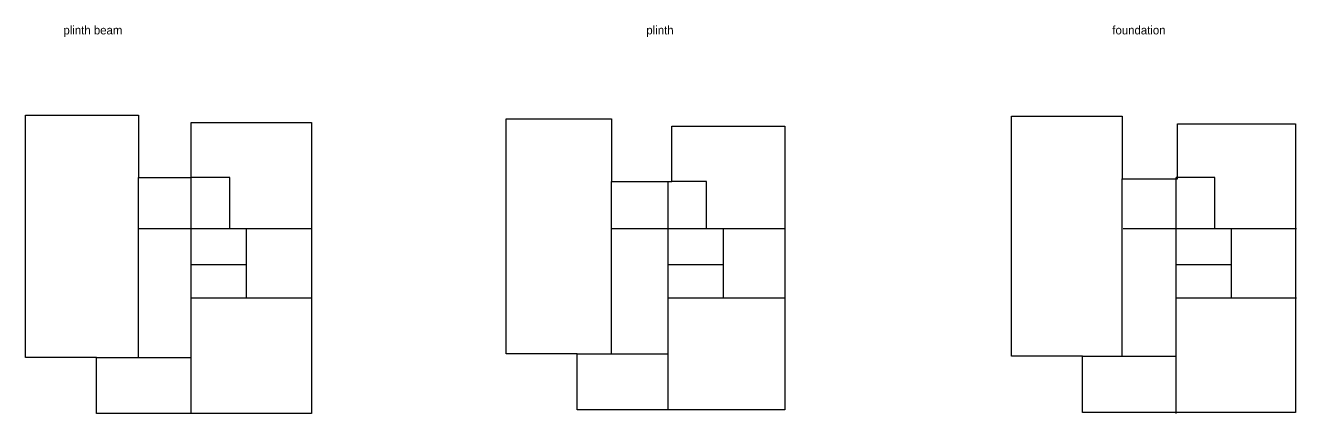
# Model space of a CAD drawing. Header units: metres. Extents: x -16 to 65907, y -5261 to 15511.
# Drawn here: x 25884 to 29610, y 4581 to 5719 of the extents above; entities that cross this region are included whole.
import ezdxf

# ---------------------------------------------------------------- set-up
doc = ezdxf.new("R2010")
doc.units = ezdxf.units.M
doc.layers.get('0').update_dxf_attribs({"color": 6})
doc.layers.add('BC-TEXT', color=7, linetype='Continuous')
doc.styles.get("Standard").update_dxf_attribs({"font": 'FreeSans.ttf'})

msp = doc.modelspace()

# ---------------------------------------------------------------- linework, layer by layer
at = {"color": 4}
for p, q in [((26482.891, 5272.766), (26369.891, 5272.766)), ((27880.76, 5261.766), (27778.76, 5261.766)), ((29369.99, 5272.766), (29256.99, 5272.766)), ((26531.391, 5017.566), (26369.891, 5017.566)), ((27929.26, 5017.566), (27767.76, 5017.566)), ((29418.49, 5017.566), (29256.99, 5017.566))]:
    msp.add_line(p, q, dxfattribs=at)
at = {"color": 5}
for p, q in [((26482.891, 5122.566), (26482.891, 5272.766)), ((27880.76, 5122.566), (27880.76, 5261.766)), ((29369.99, 5122.566), (29369.99, 5272.766)), ((26531.391, 5006.066), (26531.391, 4931.066)), ((27929.26, 5006.066), (27929.26, 4931.066)), ((29418.49, 5006.066), (29418.49, 4931.066))]:
    msp.add_line(p, q, dxfattribs=at)
at = {"color": 4}
for points in [[(25883.891, 5456.293), (26214.891, 5456.293), (26214.891, 5272.766), (26369.891, 5272.766), (26369.891, 5434.278), (26722.891, 5434.278), (26722.891, 4581.266), (26091.891, 4581.266), (26091.891, 4745.566), (25883.891, 4745.566)], [(27292.76, 5445.293), (27601.76, 5445.293), (27601.76, 5261.766), (27778.76, 5261.766), (27778.76, 5423.278), (28109.76, 5423.278), (28109.76, 4592.266), (27500.76, 4592.266), (27500.76, 4756.566), (27292.76, 4756.566)], [(28774.49, 5452.793), (29098.49, 5452.793), (29098.49, 5269.266), (29260.49, 5269.266), (29260.49, 5430.778), (29606.49, 5430.778), (29606.49, 4584.766), (28982.49, 4584.766), (28982.49, 4749.066), (28774.49, 4749.066)]]:
    msp.add_lwpolyline(points, close=True, dxfattribs=at)
for points in [[(26214.891, 4745.566), (26214.891, 5272.766)], [(26369.891, 4581.266), (26369.891, 5272.766)], [(27601.76, 4756.566), (27601.76, 5261.766)], [(27767.76, 4592.266), (27767.76, 5261.766)], [(29098.49, 4749.066), (29098.49, 5269.266)], [(29256.99, 4581.266), (29256.99, 5272.766)], [(26722.891, 5122.566), (26214.891, 5122.566)], [(28109.76, 5122.566), (27601.76, 5122.566)], [(29609.99, 5122.566), (29101.99, 5122.566)], [(26722.891, 4919.566), (26369.891, 4919.566)], [(28109.76, 4919.566), (27767.76, 4919.566)], [(29609.99, 4919.566), (29256.99, 4919.566)], [(26091.891, 4745.566), (26369.891, 4745.566)], [(27500.76, 4756.566), (27767.76, 4756.566)], [(28982.49, 4749.066), (29256.99, 4749.066)]]:
    msp.add_lwpolyline(points, dxfattribs=at)
at = {"color": 5}
for points in [[(26531.391, 5122.566), (26531.391, 4919.566)], [(27929.26, 5122.566), (27929.26, 4919.566)], [(29418.49, 5122.566), (29418.49, 4919.566)]]:
    msp.add_lwpolyline(points, dxfattribs=at)

# ---------------------------------------------------------------- texts
at = {"layer": 'BC-TEXT', "char_height": 25, "width": 583.65927, "attachment_point": 1}
for s, insert in [('{plinth beam}', (25995.217, 5717.639)), ('{plinth }', (27703.939, 5717.639)), ('{foundation}', (29069.827, 5717.639))]:
    msp.add_mtext(s, dxfattribs=dict(at, insert=insert))

doc.saveas('drawing.dxf')
